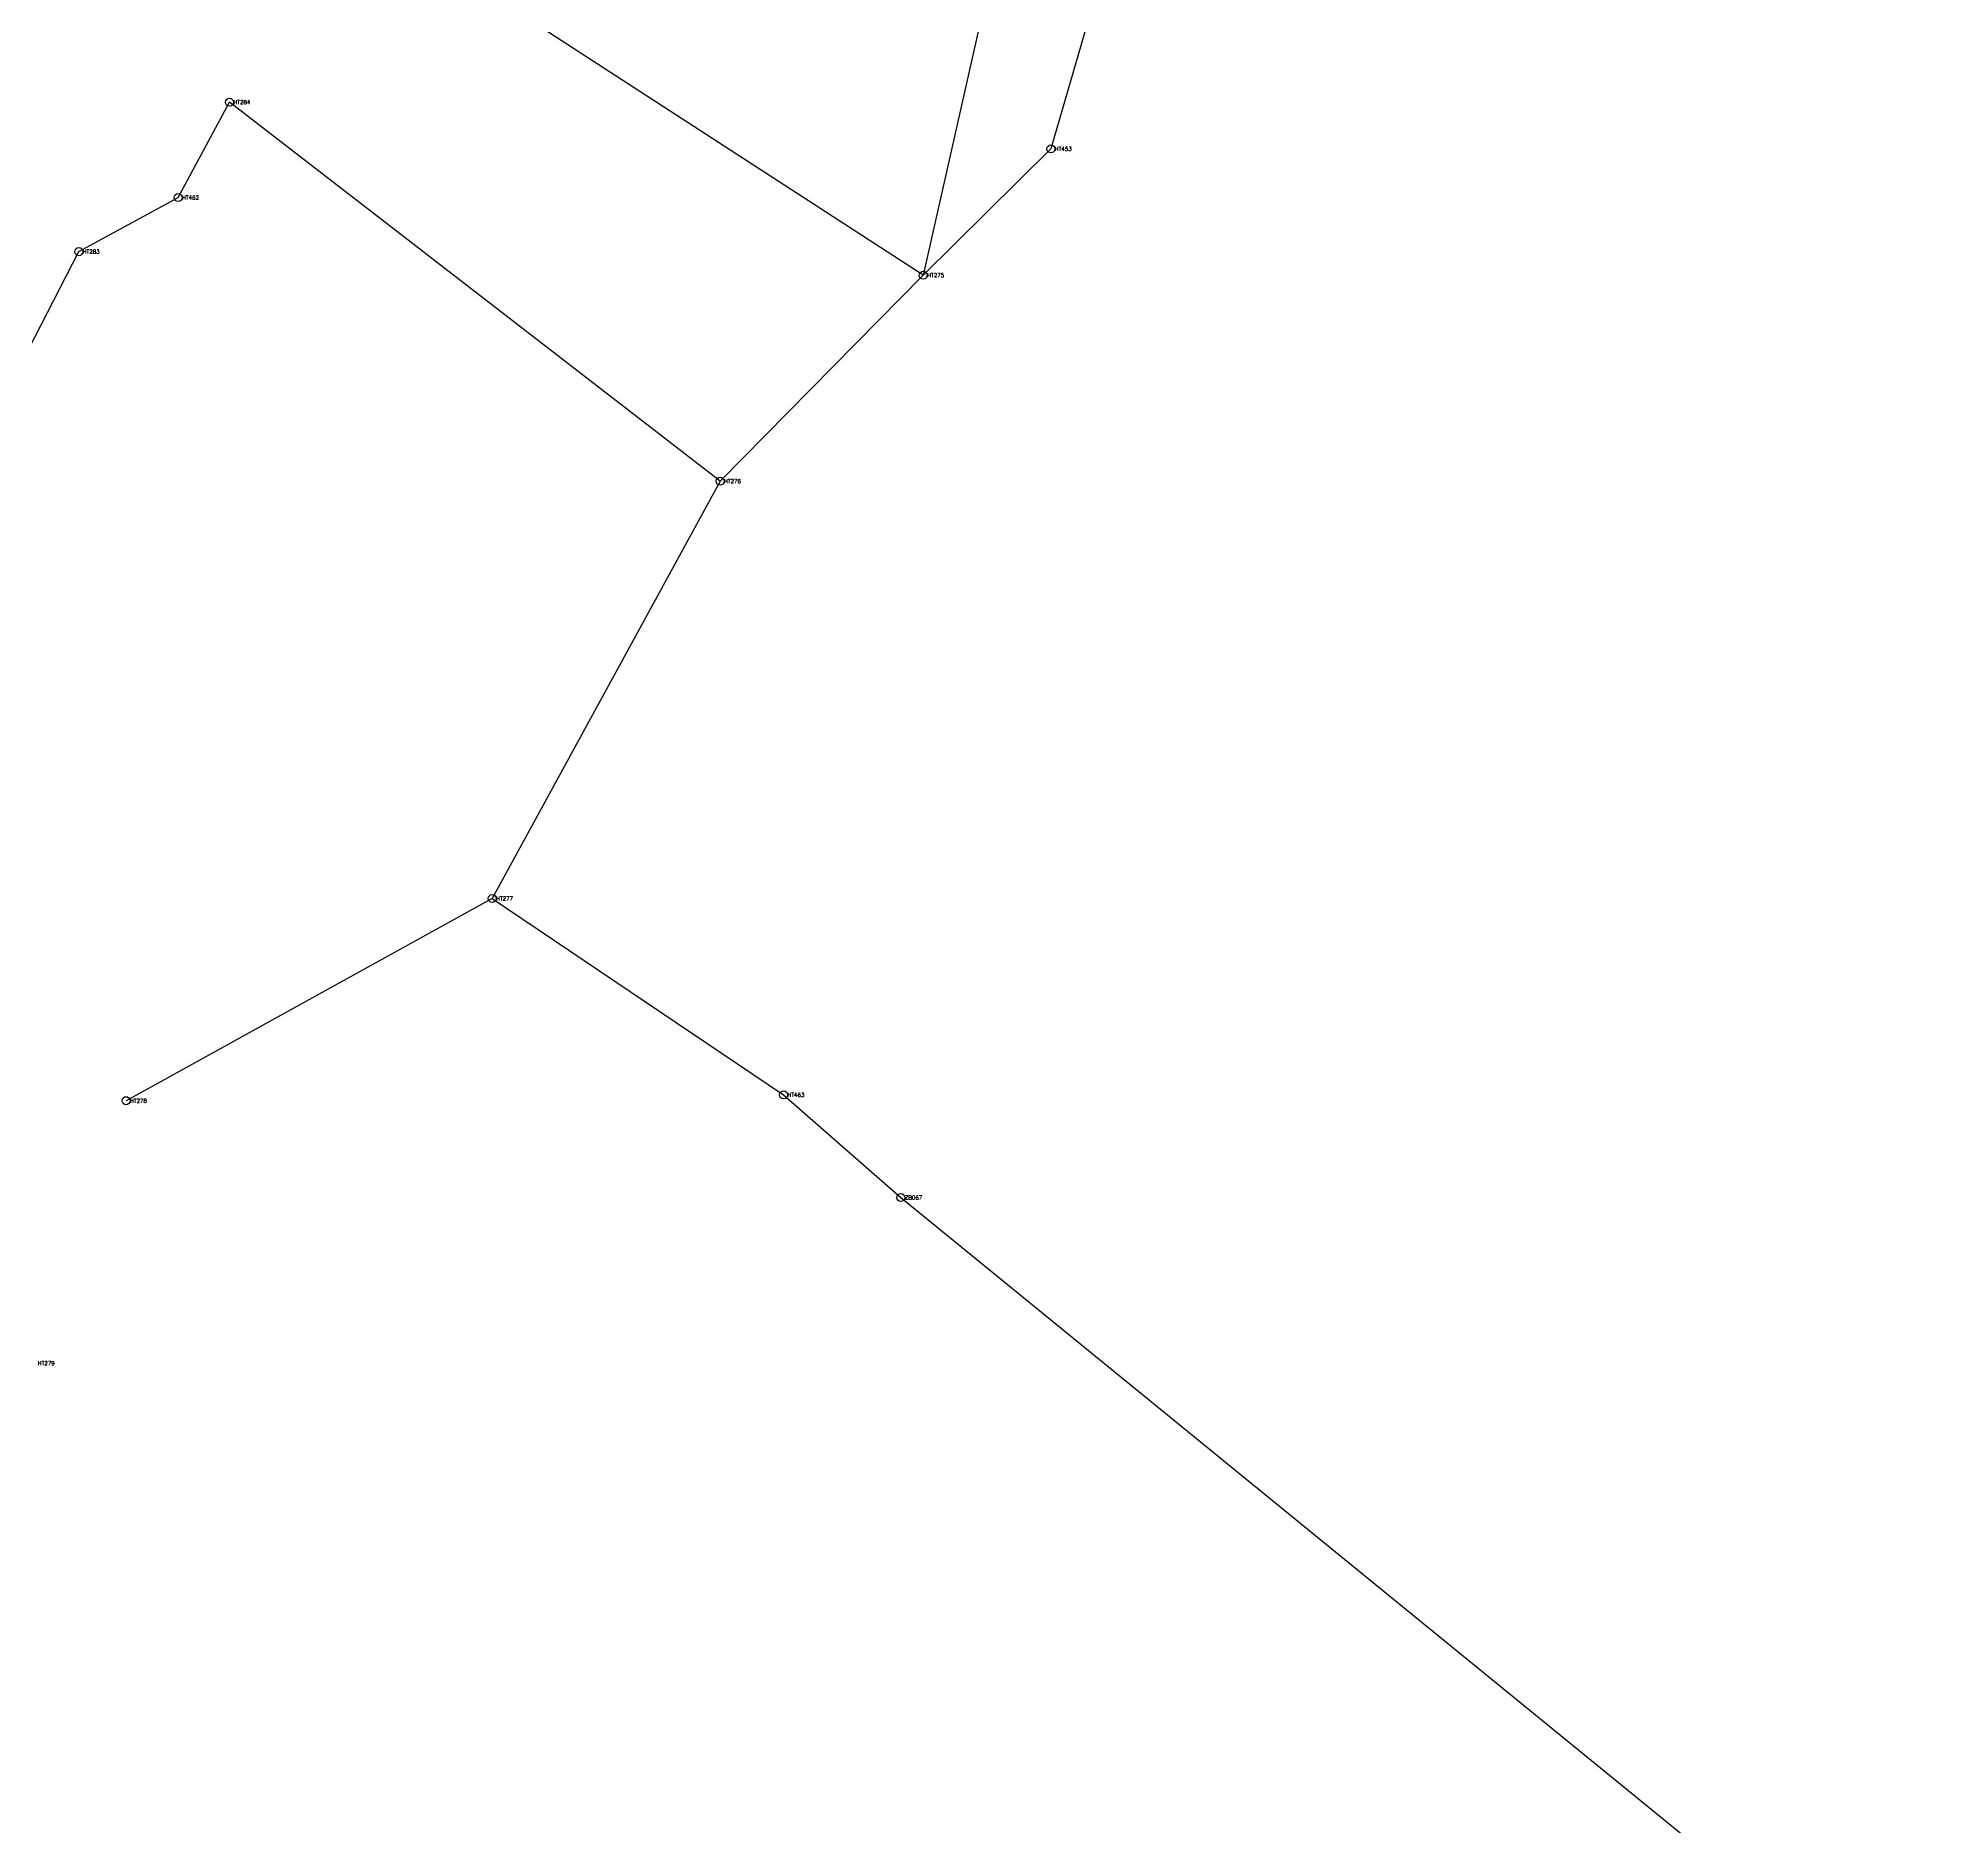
# Model space of a CAD drawing. Extents: x 249003 to 251270, y 2746050 to 2748778.
# Drawn here: x 250181.7 to 250659, y 2746886.6 to 2747333.2 of the extents above; entities that cross this region are included whole.
import ezdxf

# ---------------------------------------------------------------- set-up
doc = ezdxf.new("R2010")
doc.units = 0
doc.styles.get("Standard").update_dxf_attribs({"font": 'simplex'})

msp = doc.modelspace()

# ---------------------------------------------------------------- linework, layer by layer
at = {"color": 4}
for p, q in [((250477.907, 2747454.857), (250434.524, 2747305.593)), ((250425.24, 2747374.635), (250402.665, 2747274.026)), ((250402.665, 2747274.026), (250258.892, 2747367.302)), ((250216.61, 2747293.428), (250229.426, 2747317.25)), ((250351.919, 2747222.608), (250229.426, 2747317.25)), ((250434.524, 2747305.593), (250402.665, 2747274.026)), ((250191.815, 2747279.924), (250216.61, 2747293.428)), ((250164.859, 2747227.566), (250191.815, 2747279.924)), ((250402.665, 2747274.026), (250351.919, 2747222.608)), ((250351.919, 2747222.608), (250295.021, 2747118.407)), ((250295.021, 2747118.407), (250203.611, 2747067.923)), ((250295.021, 2747118.407), (250367.77, 2747069.358)), ((250367.77, 2747069.358), (250397.062, 2747043.711)), ((250397.062, 2747043.711), (250658.956, 2746830.267))]:
    msp.add_line(p, q, dxfattribs=at)
for centre in [(250229.426, 2747317.25), (250434.524, 2747305.593), (250216.61, 2747293.428), (250191.815, 2747279.924), (250402.665, 2747274.026), (250351.919, 2747222.608), (250295.021, 2747118.407), (250203.611, 2747067.923), (250367.77, 2747069.358), (250397.062, 2747043.711)]:
    msp.add_circle(centre, 1)

# ---------------------------------------------------------------- texts
at = {"color": 5}
for s, p in [('HT284', (250230.426, 2747316.75)), ('HT453', (250435.524, 2747305.093)), ('HT462', (250217.61, 2747292.928)), ('HT283', (250192.815, 2747279.424)), ('HT275', (250403.665, 2747273.526)), ('HT276', (250352.919, 2747222.108)), ('HT277', (250296.021, 2747117.907)), ('HT278', (250204.611, 2747067.423)), ('HT463', (250368.77, 2747068.858)), ('ZB067', (250398.062, 2747043.211)), ('HT279', (250181.592, 2747001.843))]:
    msp.add_text(s, height=1, dxfattribs=at).set_placement(p)

doc.saveas('drawing.dxf')
